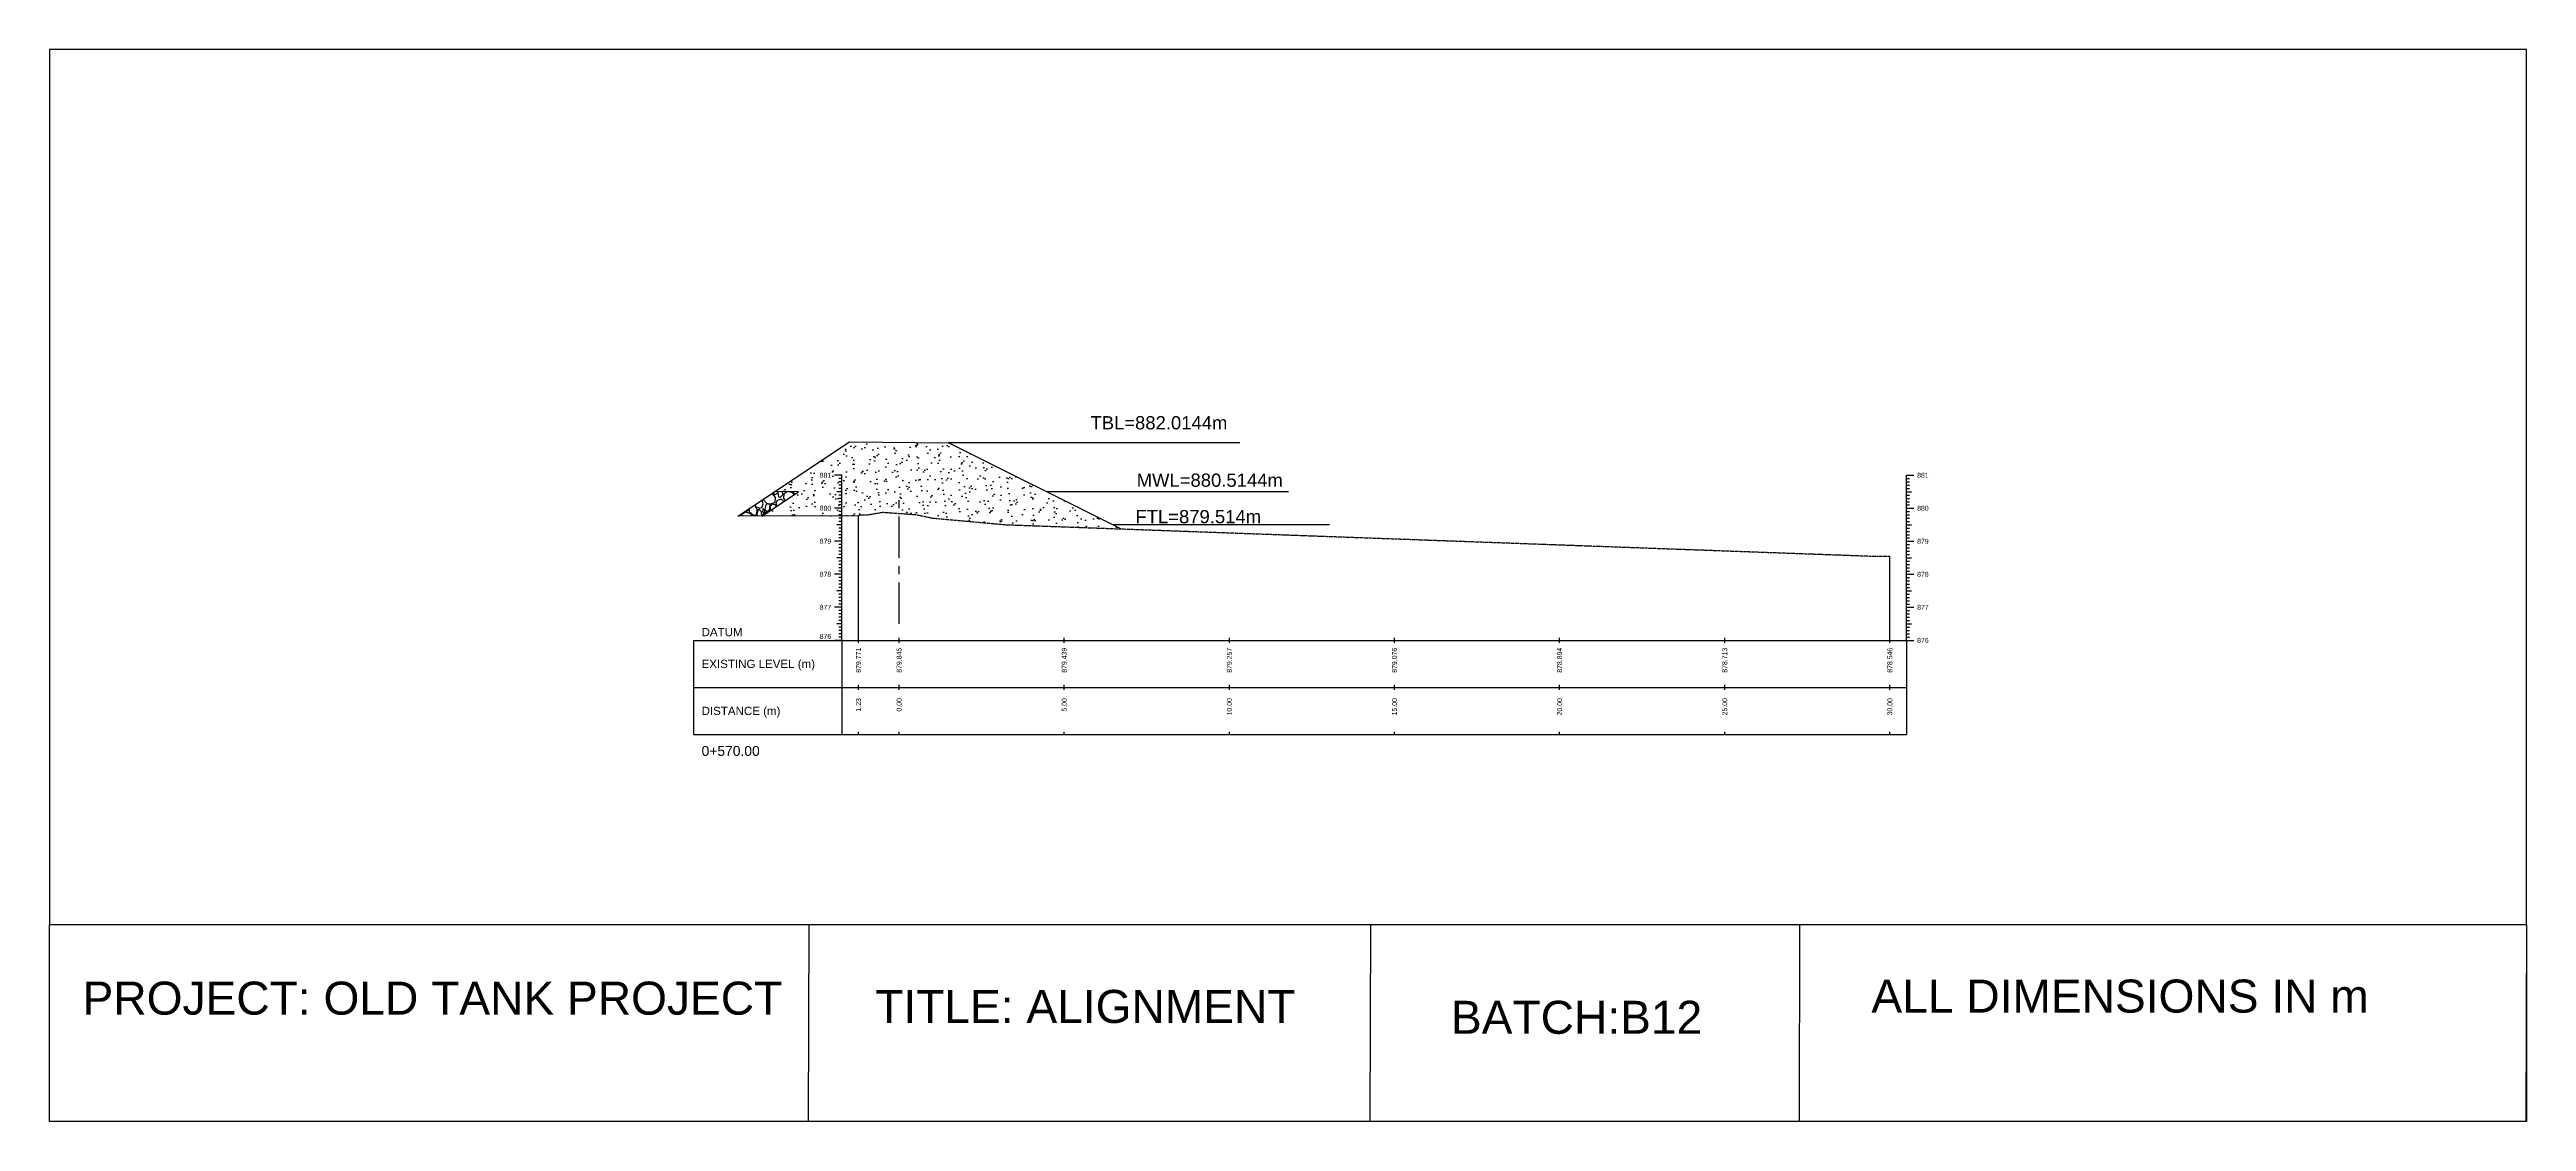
# Model space of a CAD drawing. Header units: millimetres. Extents: x 2640 to 12113, y 6003 to 13668.
# Drawn here: x 3527 to 4277, y 6932 to 7257 of the extents above; entities that cross this region are included whole.
import ezdxf
from ezdxf.enums import TextEntityAlignment as Align

# ---------------------------------------------------------------- set-up
doc = ezdxf.new("R2010")
doc.units = ezdxf.units.MM
doc.linetypes.add('CENTER', pattern=[2, 1.25, -0.25, 0.25, -0.25])
doc.linetypes.add('HIDDEN', pattern=[0.375, 0.25, -0.125])
for name, color, linetype in [('CL', 6, 'CENTER'), ('CS_Drawing', 7, 'Continuous'), ('GL', 3, 'HIDDEN')]:
    doc.layers.add(name, color=color, linetype=linetype)
doc.styles.get("Standard").update_dxf_attribs({"font": 'arial.ttf'})

msp = doc.modelspace()

# ---------------------------------------------------------------- hatches: boundary and pattern name
h = msp.add_hatch()
h.set_pattern_fill('AR-SAND', color=256, scale=0.1, angle=90)
h.set_pattern_definition([(127.5, (11895.4404, -285.0738), (-4.8941324, -0.1600031), [0, -3.8608, 0, -4.318, 0, -4.1275]), (97.5, (11895.4404, -285.074), (-7.168251, 4.495233), [0, -2.0828, 0, -3.4798, 0, -1.3335]), (57.5, (11895.4404, -288.198), (-0.0143718, 7.9099237), [0, -1.27, 0, -4.572, 0, -5.969]), (47.5, (11895.4404, -288.198), (-2.2292932, 7.6355645), [0, -0.635, 0, -2.9972, 0, -3.429])])
h.paths.add_polyline_path([(3794.524, 7114.666), (3816.723, 7112.666), (3851.579, 7111.401), (3799.438, 7137.471), (3769.44, 7137.801), (3746.749, 7122.673), (3753.94, 7122.66), (3742.851, 7115.268), (3772.139, 7115.346), (3772.72, 7115.616), (3774.686, 7115.616), (3779.439, 7116.446), (3784.439, 7116.086), (3789.684, 7115.706)])
h.paths.add_polyline_path([(3760.01, 7126.478), (3764.272, 7126.478), (3764.272, 7128.775), (3760.01, 7128.775)], flags=24)
h.paths.add_polyline_path([(3760.01, 7116.478), (3764.272, 7116.478), (3764.272, 7118.775), (3760.01, 7118.775)], flags=24)

# ---------------------------------------------------------------- linework, layer by layer
for p, q in [((3735.611, 7115.248), (3769.44, 7137.801)), ((3769.44, 7137.801), (3799.438, 7137.471)), ((3851.579, 7111.401), (3799.438, 7137.471)), ((3742.851, 7115.268), (3753.94, 7122.66)), ((3753.94, 7122.66), (3746.749, 7122.673))]:
    msp.add_line(p, q)
at = {"color": 1}
msp.add_line((3887.605, 7137.471), (3799.438, 7137.471), dxfattribs=at)
at = {"linetype": 'Continuous'}
for p, q in [((3739.183, 7116.486), (3739.183, 7117.629)), ((3740.684, 7118.63), (3741.342, 7117.375)), ((3741.151, 7118.01), (3740.91, 7118.781)), ((3742.04, 7117.629), (3741.151, 7118.01)), ((3742.04, 7117.566), (3742.929, 7117.947)), ((3742.929, 7120.106), (3742.909, 7120.113)), ((3743.247, 7119.026), (3742.929, 7120.106)), ((3742.929, 7117.947), (3743.247, 7119.026)), ((3743.31, 7117.566), (3743.056, 7116.804)), ((3743.249, 7120.34), (3744.39, 7119.09)), ((3743.882, 7116.613), (3743.31, 7117.566)), ((3744.009, 7118.518), (3743.818, 7117.248)), ((3744.453, 7119.026), (3744.009, 7118.518)), ((3744.39, 7119.09), (3745.723, 7119.026)), ((3744.834, 7119.026), (3744.453, 7119.026)), ((3745.406, 7118.709), (3744.834, 7119.026)), ((3745.215, 7117.121), (3745.406, 7118.709)), ((3745.533, 7118.137), (3746.104, 7118.963)), ((3745.533, 7117.055), (3745.533, 7118.137)), ((3745.723, 7119.026), (3746.93, 7119.534)), ((3746.993, 7120.868), (3745.989, 7122.167)), ((3746.104, 7118.963), (3746.993, 7118.709)), ((3746.803, 7121.693), (3746.154, 7122.277)), ((3747.565, 7122.138), (3746.803, 7121.693)), ((3746.93, 7119.534), (3746.993, 7120.868)), ((3746.993, 7118.709), (3747.257, 7118.205)), ((3747.184, 7119.026), (3747.565, 7120.042)), ((3747.409, 7118.306), (3747.184, 7119.026)), ((3747.608, 7122.672), (3747.565, 7122.138)), ((3747.565, 7120.042), (3748.39, 7120.423)), ((3747.857, 7122.671), (3747.755, 7122.265)), ((3747.755, 7122.265), (3747.882, 7121.058)), ((3748.39, 7120.868), (3747.882, 7121.058)), ((3749.152, 7121.566), (3748.39, 7120.868)), ((3749.279, 7120.106), (3748.39, 7120.423)), ((3749.056, 7122.669), (3749.152, 7121.566)), ((3749.415, 7119.644), (3749.279, 7120.106)), ((3749.533, 7122.074), (3749.406, 7120.55)), ((3749.406, 7120.55), (3749.924, 7119.983)), ((3750.502, 7122.666), (3749.533, 7122.074)), ((3752.264, 7122.265), (3751.012, 7122.665)), ((3752.871, 7121.947), (3752.075, 7122.664)), ((3752.632, 7121.788), (3752.264, 7122.265)), ((3736.404, 7115.776), (3736.449, 7115.25)), ((3736.833, 7115.724), (3736.794, 7115.251)), ((3737.976, 7116.423), (3736.833, 7115.724)), ((3737.926, 7116.791), (3738.103, 7116.613)), ((3739.564, 7115.915), (3737.976, 7116.423)), ((3738.103, 7116.613), (3738.865, 7117.121)), ((3738.865, 7117.121), (3738.904, 7117.443)), ((3740.453, 7115.343), (3739.183, 7116.486)), ((3740.07, 7115.26), (3739.564, 7115.915)), ((3741.215, 7115.788), (3740.453, 7115.343)), ((3741.342, 7117.375), (3741.215, 7115.788)), ((3741.723, 7117.185), (3741.405, 7115.915)), ((3741.405, 7115.915), (3741.474, 7115.264)), ((3742.04, 7117.248), (3741.723, 7117.185)), ((3742.04, 7117.248), (3742.675, 7116.677)), ((3742.675, 7116.677), (3742.798, 7115.267)), ((3743.056, 7116.804), (3743.247, 7116.359)), ((3743.183, 7115.724), (3743.163, 7115.475)), ((3744.326, 7116.423), (3743.183, 7115.724)), ((3743.247, 7116.359), (3743.882, 7116.613)), ((3743.818, 7117.248), (3744.453, 7116.613)), ((3744.501, 7116.367), (3744.326, 7116.423)), ((3744.453, 7116.613), (3745.215, 7117.121))]:
    msp.add_line(p, q, dxfattribs=at)
at = {"color": 4}
msp.add_line((3902.371, 7122.588), (3829.205, 7122.588), dxfattribs=at)
at = {"color": 85, "true_color": 0x58ba48}
msp.add_line((3772.139, 7115.346), (3735.611, 7115.248), dxfattribs=at)
at = {"color": 6}
msp.add_line((3914.718, 7112.665), (3849.052, 7112.665), dxfattribs=at)
for points in [[(3527.196, 6991.557), (4277.196, 6991.557), (4277.196, 7256.595), (3527.196, 7256.595)], [(3527.196, 6991.557), (4277.196, 6991.557), (4277.196, 6931.897), (3527.196, 6931.897)], [(3757.196, 6991.557), (3927.196, 6991.557), (3927.017, 6931.897), (3757.017, 6931.897)], [(4057.196, 6991.557), (4277.196, 6991.557), (4277.045, 6931.897), (4057.045, 6931.897)]]:
    msp.add_lwpolyline(points, close=True)
at = {"layer": 'CL', "ltscale": 10}
msp.add_line((3784.439, 7082.636), (3784.439, 7122.636), dxfattribs=at)
at = {"layer": 'CS_Drawing'}
for p, q in [((3767.139, 7127.636), (3764.889, 7127.636)), ((3767.139, 7127.636), (3765.564, 7127.636)), ((3767.139, 7127.636), (3766.239, 7127.636)), ((3767.139, 7126.636), (3766.239, 7126.636)), ((3767.139, 7125.636), (3766.239, 7125.636)), ((3767.139, 7077.636), (3767.139, 7127.636)), ((4089.439, 7127.636), (4091.689, 7127.636)), ((4089.439, 7127.636), (4091.014, 7127.636)), ((4089.439, 7127.636), (4090.339, 7127.636)), ((4089.439, 7077.636), (4089.439, 7127.636)), ((4089.439, 7126.636), (4090.339, 7126.636)), ((4089.439, 7125.636), (4090.339, 7125.636)), ((3767.139, 7117.636), (3764.889, 7117.636)), ((3767.139, 7122.636), (3765.564, 7122.636)), ((3767.139, 7117.636), (3765.564, 7117.636)), ((3767.139, 7124.636), (3766.239, 7124.636)), ((3767.139, 7123.636), (3766.239, 7123.636)), ((3767.139, 7122.636), (3766.239, 7122.636)), ((3767.139, 7121.636), (3766.239, 7121.636)), ((3767.139, 7120.636), (3766.239, 7120.636)), ((3767.139, 7119.636), (3766.239, 7119.636)), ((3767.139, 7118.636), (3766.239, 7118.636)), ((3767.139, 7117.636), (3766.239, 7117.636)), ((4089.439, 7124.636), (4090.339, 7124.636)), ((4089.439, 7123.636), (4090.339, 7123.636)), ((4089.439, 7122.636), (4091.014, 7122.636)), ((4089.439, 7122.636), (4090.339, 7122.636)), ((4089.439, 7121.636), (4090.339, 7121.636)), ((4089.439, 7120.636), (4090.339, 7120.636)), ((4089.439, 7119.636), (4090.339, 7119.636)), ((4089.439, 7118.636), (4090.339, 7118.636)), ((4089.439, 7117.636), (4091.689, 7117.636)), ((4089.439, 7117.636), (4091.014, 7117.636)), ((4089.439, 7117.636), (4090.339, 7117.636)), ((3767.139, 7112.636), (3765.564, 7112.636)), ((3767.139, 7116.636), (3766.239, 7116.636)), ((3767.139, 7115.636), (3766.239, 7115.636)), ((3767.139, 7114.636), (3766.239, 7114.636)), ((3767.139, 7113.636), (3766.239, 7113.636)), ((3767.139, 7112.636), (3766.239, 7112.636)), ((3767.139, 7111.636), (3766.239, 7111.636)), ((3767.139, 7110.636), (3766.239, 7110.636)), ((3772.139, 7077.636), (3772.139, 7115.346)), ((4089.439, 7116.636), (4090.339, 7116.636)), ((4089.439, 7115.636), (4090.339, 7115.636)), ((4089.439, 7114.636), (4090.339, 7114.636)), ((4089.439, 7113.636), (4090.339, 7113.636)), ((4089.439, 7112.636), (4091.014, 7112.636)), ((4089.439, 7112.636), (4090.339, 7112.636)), ((4089.439, 7111.636), (4090.339, 7111.636)), ((4089.439, 7110.636), (4090.339, 7110.636)), ((3767.139, 7107.636), (3764.889, 7107.636)), ((3767.139, 7107.636), (3765.564, 7107.636)), ((3767.139, 7102.636), (3765.564, 7102.636)), ((3767.139, 7109.636), (3766.239, 7109.636)), ((3767.139, 7108.636), (3766.239, 7108.636)), ((3767.139, 7107.636), (3766.239, 7107.636)), ((3767.139, 7106.636), (3766.239, 7106.636)), ((3767.139, 7105.636), (3766.239, 7105.636)), ((3767.139, 7104.636), (3766.239, 7104.636)), ((3767.139, 7103.636), (3766.239, 7103.636)), ((3767.139, 7102.636), (3766.239, 7102.636)), ((4084.439, 7077.636), (4084.439, 7103.096)), ((4089.439, 7109.636), (4090.339, 7109.636)), ((4089.439, 7108.636), (4090.339, 7108.636)), ((4089.439, 7107.636), (4091.689, 7107.636)), ((4089.439, 7107.636), (4091.014, 7107.636)), ((4089.439, 7107.636), (4090.339, 7107.636)), ((4089.439, 7106.636), (4090.339, 7106.636)), ((4089.439, 7105.636), (4090.339, 7105.636)), ((4089.439, 7104.636), (4090.339, 7104.636)), ((4089.439, 7103.636), (4090.339, 7103.636)), ((4089.439, 7102.636), (4091.014, 7102.636)), ((4089.439, 7102.636), (4090.339, 7102.636)), ((3767.139, 7097.636), (3764.889, 7097.636)), ((3767.139, 7097.636), (3765.564, 7097.636)), ((3767.139, 7101.636), (3766.239, 7101.636)), ((3767.139, 7100.636), (3766.239, 7100.636)), ((3767.139, 7099.636), (3766.239, 7099.636)), ((3767.139, 7098.636), (3766.239, 7098.636)), ((3767.139, 7097.636), (3766.239, 7097.636)), ((3767.139, 7096.636), (3766.239, 7096.636)), ((3767.139, 7095.636), (3766.239, 7095.636)), ((4089.439, 7101.636), (4090.339, 7101.636)), ((4089.439, 7100.636), (4090.339, 7100.636)), ((4089.439, 7099.636), (4090.339, 7099.636)), ((4089.439, 7098.636), (4090.339, 7098.636)), ((4089.439, 7097.636), (4091.689, 7097.636)), ((4089.439, 7097.636), (4091.014, 7097.636)), ((4089.439, 7097.636), (4090.339, 7097.636)), ((4089.439, 7096.636), (4090.339, 7096.636)), ((4089.439, 7095.636), (4090.339, 7095.636)), ((3767.139, 7087.636), (3764.889, 7087.636)), ((3767.139, 7092.636), (3765.564, 7092.636)), ((3767.139, 7087.636), (3765.564, 7087.636)), ((3767.139, 7094.636), (3766.239, 7094.636)), ((3767.139, 7093.636), (3766.239, 7093.636)), ((3767.139, 7092.636), (3766.239, 7092.636)), ((3767.139, 7091.636), (3766.239, 7091.636)), ((3767.139, 7090.636), (3766.239, 7090.636)), ((3767.139, 7089.636), (3766.239, 7089.636)), ((3767.139, 7088.636), (3766.239, 7088.636)), ((3767.139, 7087.636), (3766.239, 7087.636)), ((4089.439, 7094.636), (4090.339, 7094.636)), ((4089.439, 7093.636), (4090.339, 7093.636)), ((4089.439, 7092.636), (4091.014, 7092.636)), ((4089.439, 7092.636), (4090.339, 7092.636)), ((4089.439, 7091.636), (4090.339, 7091.636)), ((4089.439, 7090.636), (4090.339, 7090.636)), ((4089.439, 7089.636), (4090.339, 7089.636)), ((4089.439, 7088.636), (4090.339, 7088.636)), ((4089.439, 7087.636), (4091.689, 7087.636)), ((4089.439, 7087.636), (4091.014, 7087.636)), ((4089.439, 7087.636), (4090.339, 7087.636)), ((3767.139, 7082.636), (3765.564, 7082.636)), ((3767.139, 7086.636), (3766.239, 7086.636)), ((3767.139, 7085.636), (3766.239, 7085.636)), ((3767.139, 7084.636), (3766.239, 7084.636)), ((3767.139, 7083.636), (3766.239, 7083.636)), ((3767.139, 7082.636), (3766.239, 7082.636)), ((3767.139, 7081.636), (3766.239, 7081.636)), ((3767.139, 7080.636), (3766.239, 7080.636)), ((4089.439, 7086.636), (4090.339, 7086.636)), ((4089.439, 7085.636), (4090.339, 7085.636)), ((4089.439, 7084.636), (4090.339, 7084.636)), ((4089.439, 7083.636), (4090.339, 7083.636)), ((4089.439, 7082.636), (4091.014, 7082.636)), ((4089.439, 7082.636), (4090.339, 7082.636)), ((4089.439, 7081.636), (4090.339, 7081.636)), ((4089.439, 7080.636), (4090.339, 7080.636)), ((3722.139, 7077.636), (3767.139, 7077.636)), ((3722.139, 7077.636), (3722.139, 7049.136)), ((3767.139, 7077.636), (3764.889, 7077.636)), ((3767.139, 7077.636), (3765.564, 7077.636)), ((3767.139, 7079.636), (3766.239, 7079.636)), ((3767.139, 7078.636), (3766.239, 7078.636)), ((3767.139, 7077.636), (3766.239, 7077.636)), ((3767.139, 7077.636), (4089.439, 7077.636)), ((3767.139, 7077.636), (3767.139, 7049.136)), ((3772.139, 7076.886), (3772.139, 7078.386)), ((3784.439, 7076.886), (3784.439, 7078.386)), ((3834.439, 7076.886), (3834.439, 7078.386)), ((3884.439, 7076.886), (3884.439, 7078.386)), ((3934.439, 7076.886), (3934.439, 7078.386)), ((3984.439, 7076.886), (3984.439, 7078.386)), ((4034.439, 7076.886), (4034.439, 7078.386)), ((4084.439, 7076.886), (4084.439, 7078.386)), ((4089.439, 7079.636), (4090.339, 7079.636)), ((4089.439, 7078.636), (4090.339, 7078.636)), ((4089.439, 7077.636), (4091.689, 7077.636)), ((4089.439, 7077.636), (4091.014, 7077.636)), ((4089.439, 7077.636), (4090.339, 7077.636)), ((4089.439, 7077.636), (4089.439, 7049.136)), ((3722.139, 7063.386), (3767.139, 7063.386)), ((3767.139, 7063.386), (4089.439, 7063.386)), ((3767.139, 7063.386), (4089.439, 7063.386)), ((3772.139, 7062.636), (3772.139, 7064.136)), ((3784.439, 7062.636), (3784.439, 7064.136)), ((3834.439, 7062.636), (3834.439, 7064.136)), ((3884.439, 7062.636), (3884.439, 7064.136)), ((3934.439, 7062.636), (3934.439, 7064.136)), ((3984.439, 7062.636), (3984.439, 7064.136)), ((4034.439, 7062.636), (4034.439, 7064.136)), ((4084.439, 7062.636), (4084.439, 7064.136)), ((3722.139, 7049.136), (3767.139, 7049.136)), ((3767.139, 7049.136), (4089.439, 7049.136)), ((3772.139, 7049.136), (3772.139, 7049.886)), ((3784.439, 7049.136), (3784.439, 7049.886)), ((3834.439, 7049.136), (3834.439, 7049.886)), ((3884.439, 7049.136), (3884.439, 7049.886)), ((3934.439, 7049.136), (3934.439, 7049.886)), ((3984.439, 7049.136), (3984.439, 7049.886)), ((4034.439, 7049.136), (4034.439, 7049.886)), ((4084.439, 7049.136), (4084.439, 7049.886))]:
    msp.add_line(p, q, dxfattribs=at)
at = {"layer": 'GL'}
msp.add_lwpolyline([(3772.139, 7115.346), (3772.72, 7115.616), (3774.686, 7115.616), (3779.439, 7116.446), (3784.439, 7116.086), (3789.684, 7115.706), (3794.524, 7114.666), (3816.723, 7112.666), (4080.676, 7103.086), (4084.439, 7103.096)], dxfattribs=at)

# ---------------------------------------------------------------- texts
at = {"color": 1, "insert": (3883.841, 7145.54), "char_height": 4, "attachment_point": 3}
msp.add_mtext_dynamic_manual_height_columns('TBL=882.0144m', width=39.40702, gutter_width=20, heights=[0], dxfattribs=at)
at = {"color": 4, "insert": (3900.632, 7128.149), "char_height": 4, "attachment_point": 3}
msp.add_mtext_dynamic_manual_height_columns('MWL=880.5144m', width=39.40702, gutter_width=20, heights=[0], dxfattribs=at)
at = {"color": 6, "insert": (3894.043, 7117.105), "char_height": 4, "attachment_point": 3}
msp.add_mtext_dynamic_manual_height_columns('FTL=879.514m', width=39.40702, gutter_width=20, heights=[0], dxfattribs=at)
at = {"char_height": 10, "attachment_point": 1}
for s, insert in [('ALL DIMENSIONS IN m', (4078.847, 6974.878)), ('PROJECT: OLD TANK PROJECT', (3537.196, 6974.257)), ('TITLE: ALIGNMENT', (3777.196, 6971.741)), ('BATCH:B12', (3951.537, 6968.453))]:
    msp.add_mtext_dynamic_manual_height_columns(s, width=240, gutter_width=500, heights=[0], dxfattribs=dict(at, insert=insert))
at = {"layer": 'CS_Drawing'}
for s, p in [('881', (3763.889, 7127.636)), ('880', (3763.889, 7117.636)), ('879', (3763.889, 7107.636)), ('878', (3763.889, 7097.636)), ('877', (3763.889, 7087.636))]:
    msp.add_text(s, height=1.5, dxfattribs=at).set_placement(p, align=Align.MIDDLE_RIGHT)
for s, height, p in [('881', 1.5, (4092.689, 7127.636)), ('880', 1.5, (4092.689, 7117.636)), ('879', 1.5, (4092.689, 7107.636)), ('878', 1.5, (4092.689, 7097.636)), ('877', 1.5, (4092.689, 7087.636)), ('DATUM', 2.5, (3724.639, 7080.136)), ('876', 1.5, (4092.689, 7077.636)), ('876', 1.5, (4092.689, 7077.636)), ('EXISTING LEVEL (m)', 2.5, (3724.639, 7070.511)), ('DISTANCE (m)', 2.5, (3724.639, 7056.261)), ('0+570.00', 3, (3724.639, 7044.136))]:
    msp.add_text(s, height=height, dxfattribs=at).set_placement(p, align=Align.MIDDLE_LEFT)
msp.add_text('876', height=1.5, dxfattribs=at).set_placement((3763.889, 7078.086), align=Align.RIGHT)
for s, p in [('879.771', (3772.139, 7075.386)), ('879.845', (3784.439, 7075.386)), ('879.439', (3834.439, 7075.386)), ('879.257', (3884.439, 7075.386)), ('879.076', (3934.439, 7075.386)), ('878.894', (3984.439, 7075.386)), ('878.713', (4034.439, 7075.386)), ('878.546', (4084.439, 7075.386)), ('1.23', (3772.139, 7060.136)), ('0.00', (3784.439, 7060.136)), ('5.00', (3834.439, 7060.136)), ('10.00', (3884.439, 7060.136)), ('15.00', (3934.439, 7060.136)), ('20.00', (3984.439, 7060.136)), ('25.00', (4034.439, 7060.136)), ('30.00', (4084.439, 7060.136))]:
    msp.add_text(s, height=1.5, rotation=90, dxfattribs=at).set_placement(p, align=Align.MIDDLE_RIGHT)

doc.saveas('drawing.dxf')
